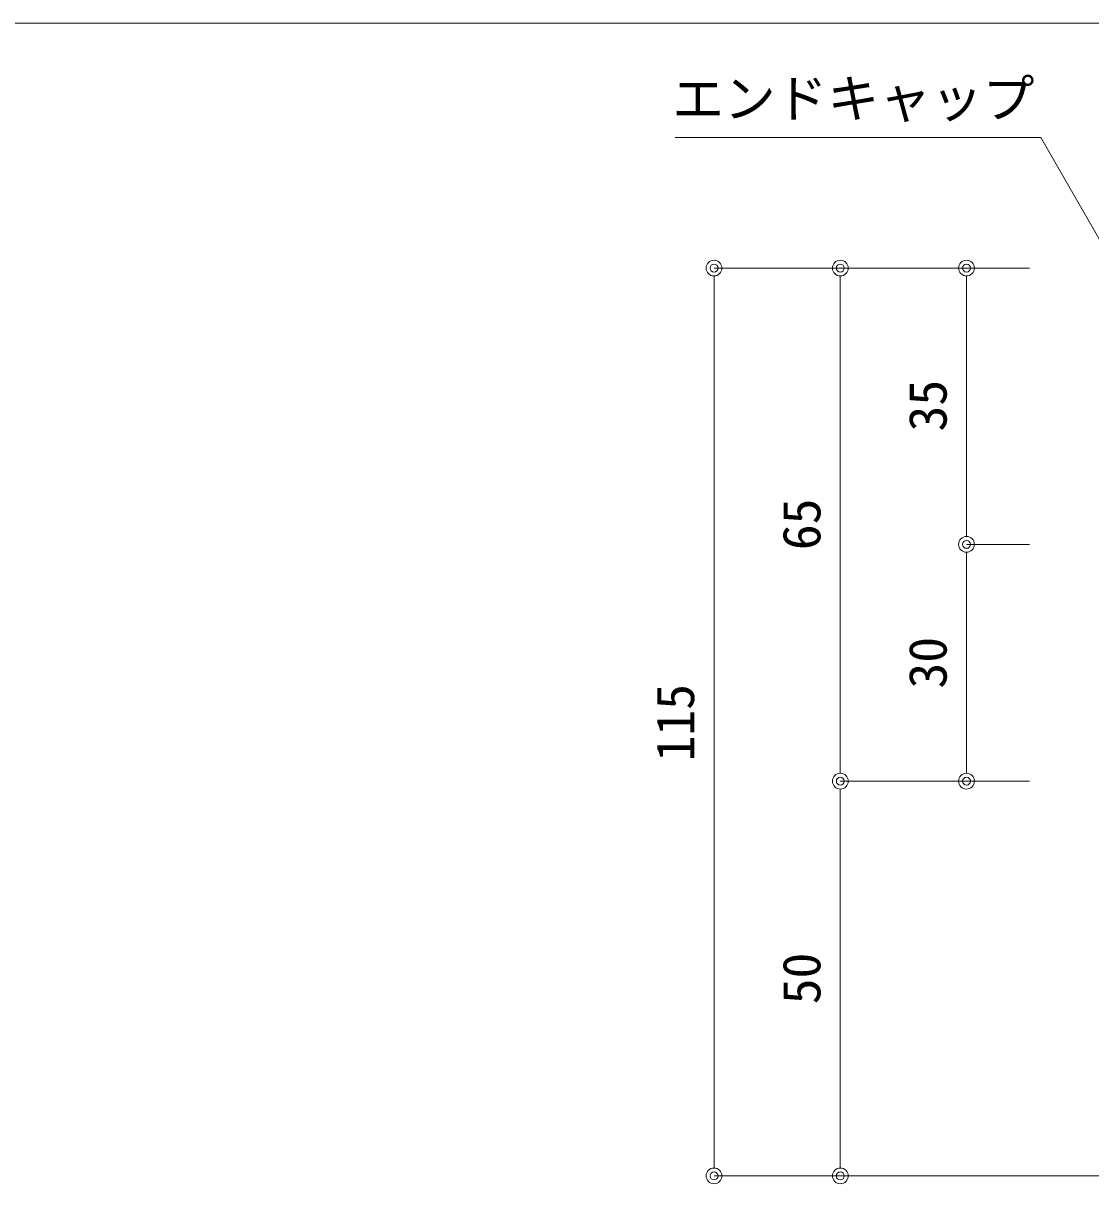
# Model space of a CAD drawing. Units: millimetres on the paper. Extents: x -401 to 401, y -279 to 279.
# Drawn here: x 87.7 to 155.4, y -60.2 to 13.3 of the extents above; entities that cross this region are included whole.
import ezdxf
from ezdxf.enums import TextEntityAlignment as Align

# ---------------------------------------------------------------- set-up
doc = ezdxf.new("R2010")
doc.units = ezdxf.units.MM
for name, color, linetype, lineweight in [('0-0_A-C01-補助線(非印刷)', 4, 'Continuous', 9), ('0-6_A-D01-RC', 4, 'Continuous', 9), ('0-B_A-B03-文字_書込_小', 7, 'Continuous', 9), ('0-C_0', 1, 'Continuous', 9), ('0-E_0-A11-寸法_詳細', 5, 'Continuous', 9)]:
    doc.layers.add(name, color=color, linetype=linetype, lineweight=lineweight)
doc.styles.add('ＭＳ ゴシック', font='')
doc.styles.get('ＭＳ ゴシック').set_extended_font_data('MS Gothic')

# ---------------------------------------------------------------- blocks, each defined once
blk = doc.blocks.new('_Dot')
at = {"layer": '0-C_0', "color": 7}
blk.add_line((-0.5, 0), (-1, 0), dxfattribs=at)
for radius in [0.5, 0.25]:
    blk.add_circle((0, 0), radius, dxfattribs=at)

msp = doc.modelspace()

# ---------------------------------------------------------------- linework, layer by layer
at = {"layer": '0-0_A-C01-補助線(非印刷)'}
msp.add_line((-400.667, 13.333), (400.667, 13.333), dxfattribs=at)
at = {"layer": '0-6_A-D01-RC'}
msp.add_line((138.807, -59.677), (228.621, -59.677), dxfattribs=at)
at = {"layer": '0-B_A-B03-文字_書込_小'}
msp.add_lwpolyline([(170.125, -25.004), (152.221, 6.102), (129.047, 6.102)], dxfattribs=at)
at = {"layer": '0-E_0-A11-寸法_詳細'}
for p, q in [((151.512, -2.177), (131.512, -2.177)), ((151.512, -2.177), (139.512, -2.177)), ((151.512, -2.177), (147.512, -2.177)), ((131.512, -3.177), (131.512, -58.677)), ((139.512, -3.177), (139.512, -33.677)), ((147.512, -3.177), (147.512, -18.677)), ((151.512, -19.677), (147.512, -19.677)), ((151.512, -19.677), (147.512, -19.677)), ((147.512, -20.677), (147.512, -33.677)), ((151.512, -34.677), (139.512, -34.677)), ((151.512, -34.677), (139.512, -34.677)), ((151.512, -34.677), (147.512, -34.677)), ((139.512, -35.677), (139.512, -58.677)), ((151.512, -59.677), (131.512, -59.677)), ((151.512, -59.677), (139.512, -59.677))]:
    msp.add_line(p, q, dxfattribs=at)

# ---------------------------------------------------------------- block references
for p, rotation in [((131.512, -2.177), 90), ((139.512, -2.177), 90), ((147.512, -2.177), 90), ((147.512, -19.677), 270), ((147.512, -19.677), 90), ((139.512, -34.677), 270), ((147.512, -34.677), 270), ((139.512, -34.677), 90), ((131.512, -59.677), 270), ((139.512, -59.677), 270)]:
    msp.add_blockref('_Dot', p, dxfattribs=dict(at, rotation=rotation))

# ---------------------------------------------------------------- texts
at = {"layer": '0-B_A-B03-文字_書込_小', "style": 'ＭＳ ゴシック'}
msp.add_text('エンドキャップ', height=2.405, dxfattribs=at).set_placement((128.857, 6.64), align=Align.BOTTOM_LEFT)
at = {"layer": '0-E_0-A11-寸法_詳細', "style": 'ＭＳ ゴシック'}
for s, p in [('35', (146.975, -12.526)), ('65', (138.975, -20.045)), ('30', (146.975, -28.809)), ('115', (130.975, -33.428)), ('50', (138.975, -48.809))]:
    msp.add_text(s, height=2.405, rotation=90, dxfattribs=at).set_placement(p, align=Align.BOTTOM_LEFT)

doc.saveas('drawing.dxf')
